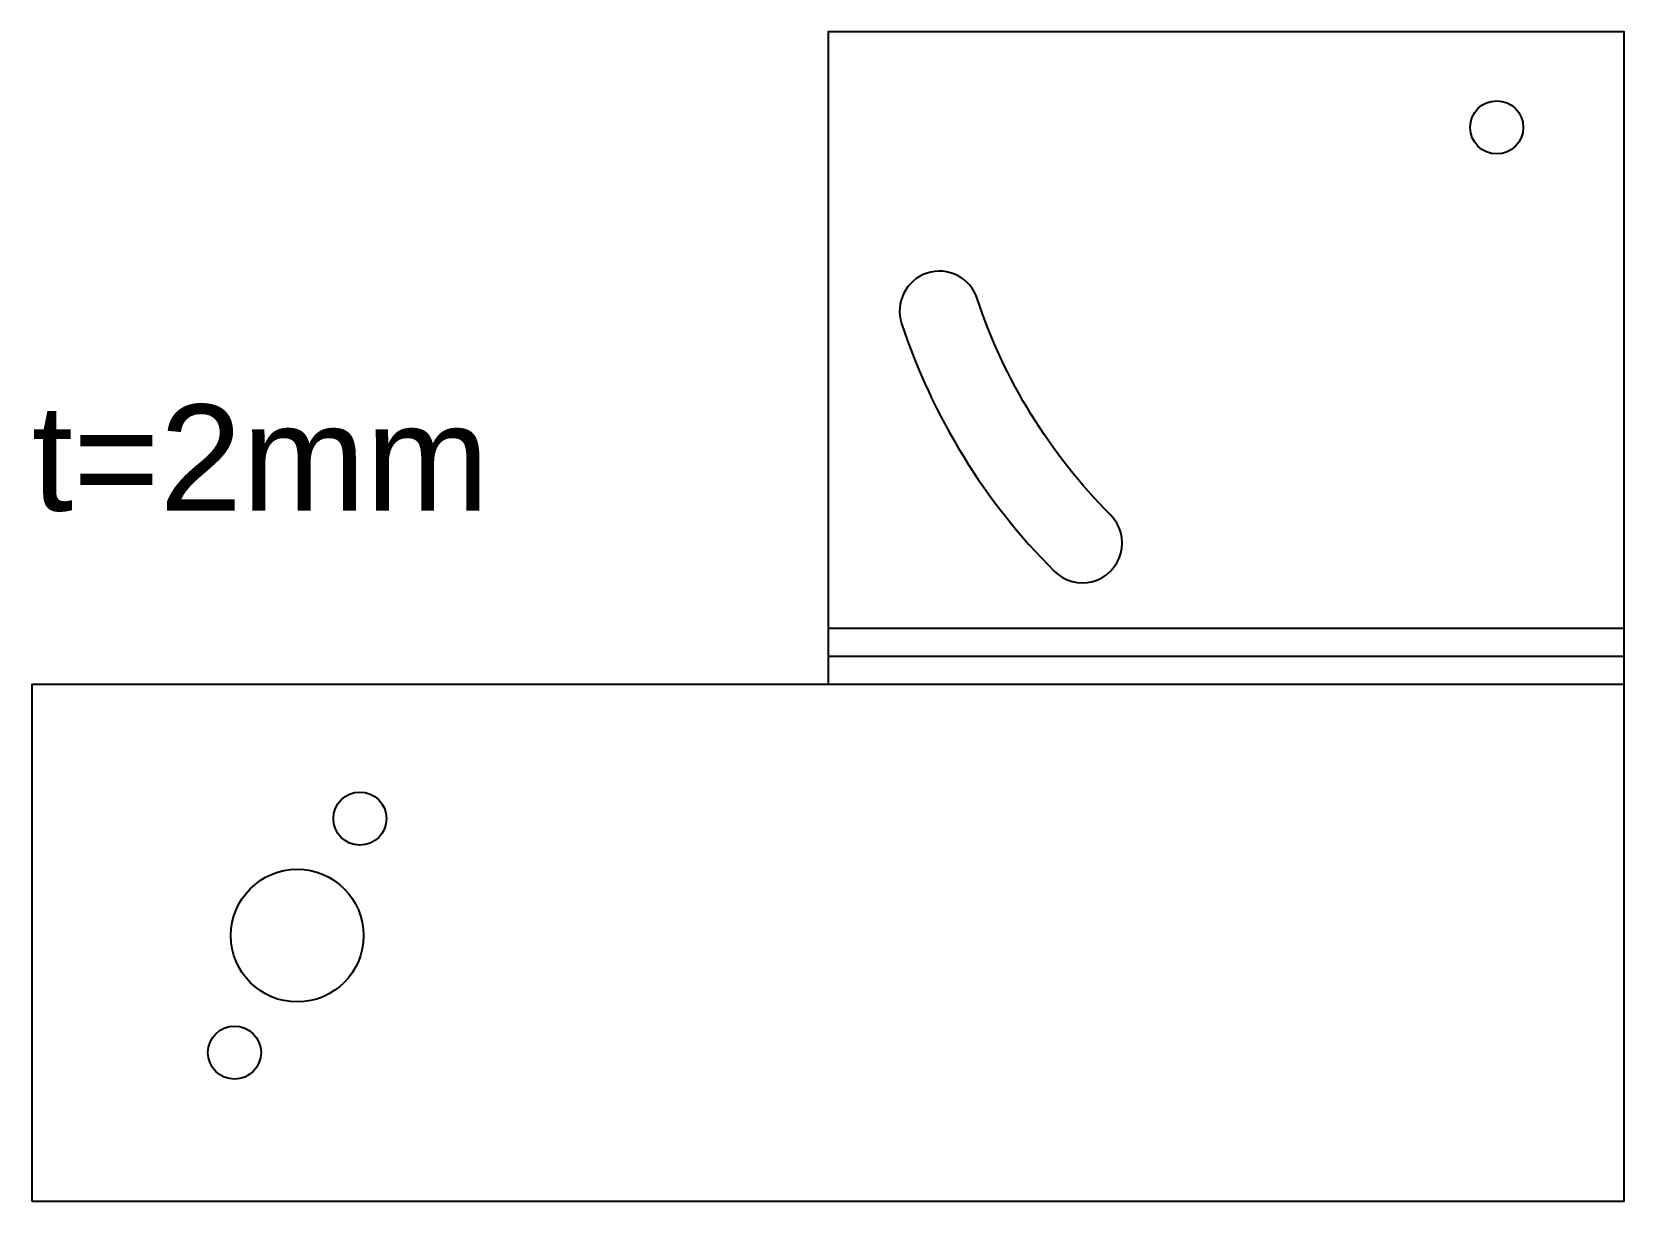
# Model space of a CAD drawing. Header units: millimetres. Extents: x 0 to 60, y 0 to 44.
import ezdxf

# ---------------------------------------------------------------- set-up
doc = ezdxf.new("R2010")
doc.units = ezdxf.units.MM
doc.header["$MEASUREMENT"] = 0
doc.layers.get('0').update_dxf_attribs({"true_color": 0xffffff})
for name, color, linetype, true_color in [('AUSSENPROFILE', 7, 'Continuous', 0xffffff), ('BIEGUNG', 7, 'Continuous', 0xffffff), ('BIEGUNGSENDE', 7, 'Continuous', 0xffffff), ('INNENPROFILE', 7, 'Continuous', 0xffffff)]:
    doc.layers.add(name, color=color, linetype=linetype, true_color=true_color)
doc.styles.add('textstyle15', font='')
doc.styles.get('textstyle15').set_extended_font_data('Arial')

msp = doc.modelspace()

# ---------------------------------------------------------------- linework, layer by layer
at = {"layer": 'AUSSENPROFILE'}
msp.add_lwpolyline([(0, 0), (60, 0), (60, 44.037), (30, 44.037), (30, 19.461), (0, 19.461)], close=True, dxfattribs=at)
at = {"layer": 'BIEGUNG'}
msp.add_line((30, 20.519), (60, 20.519), dxfattribs=at)
at = {"layer": 'BIEGUNGSENDE'}
for p, q in [((30, 21.577), (60, 21.577)), ((60, 19.461), (30, 19.461))]:
    msp.add_line(p, q, dxfattribs=at)
at = {"layer": 'INNENPROFILE'}
msp.add_lwpolyline([(35.624, 33.993, 1), (32.775, 33.055, 0.117643), (38.525, 23.727, 1.000006), (40.644, 25.851, -0.117643)], format="xyb", close=True, dxfattribs=at)
for centre, radius in [((55.197, 40.441), 1), ((12.364, 14.406), 1), ((10, 10), 2.5), ((7.636, 5.594), 1)]:
    msp.add_circle(centre, radius, dxfattribs=at)

# ---------------------------------------------------------------- texts
at = {"insert": (0, 30), "char_height": 4, "attachment_point": 1, "style": 'textstyle15'}
msp.add_mtext('t=2mm', dxfattribs=at)

doc.saveas('drawing.dxf')
